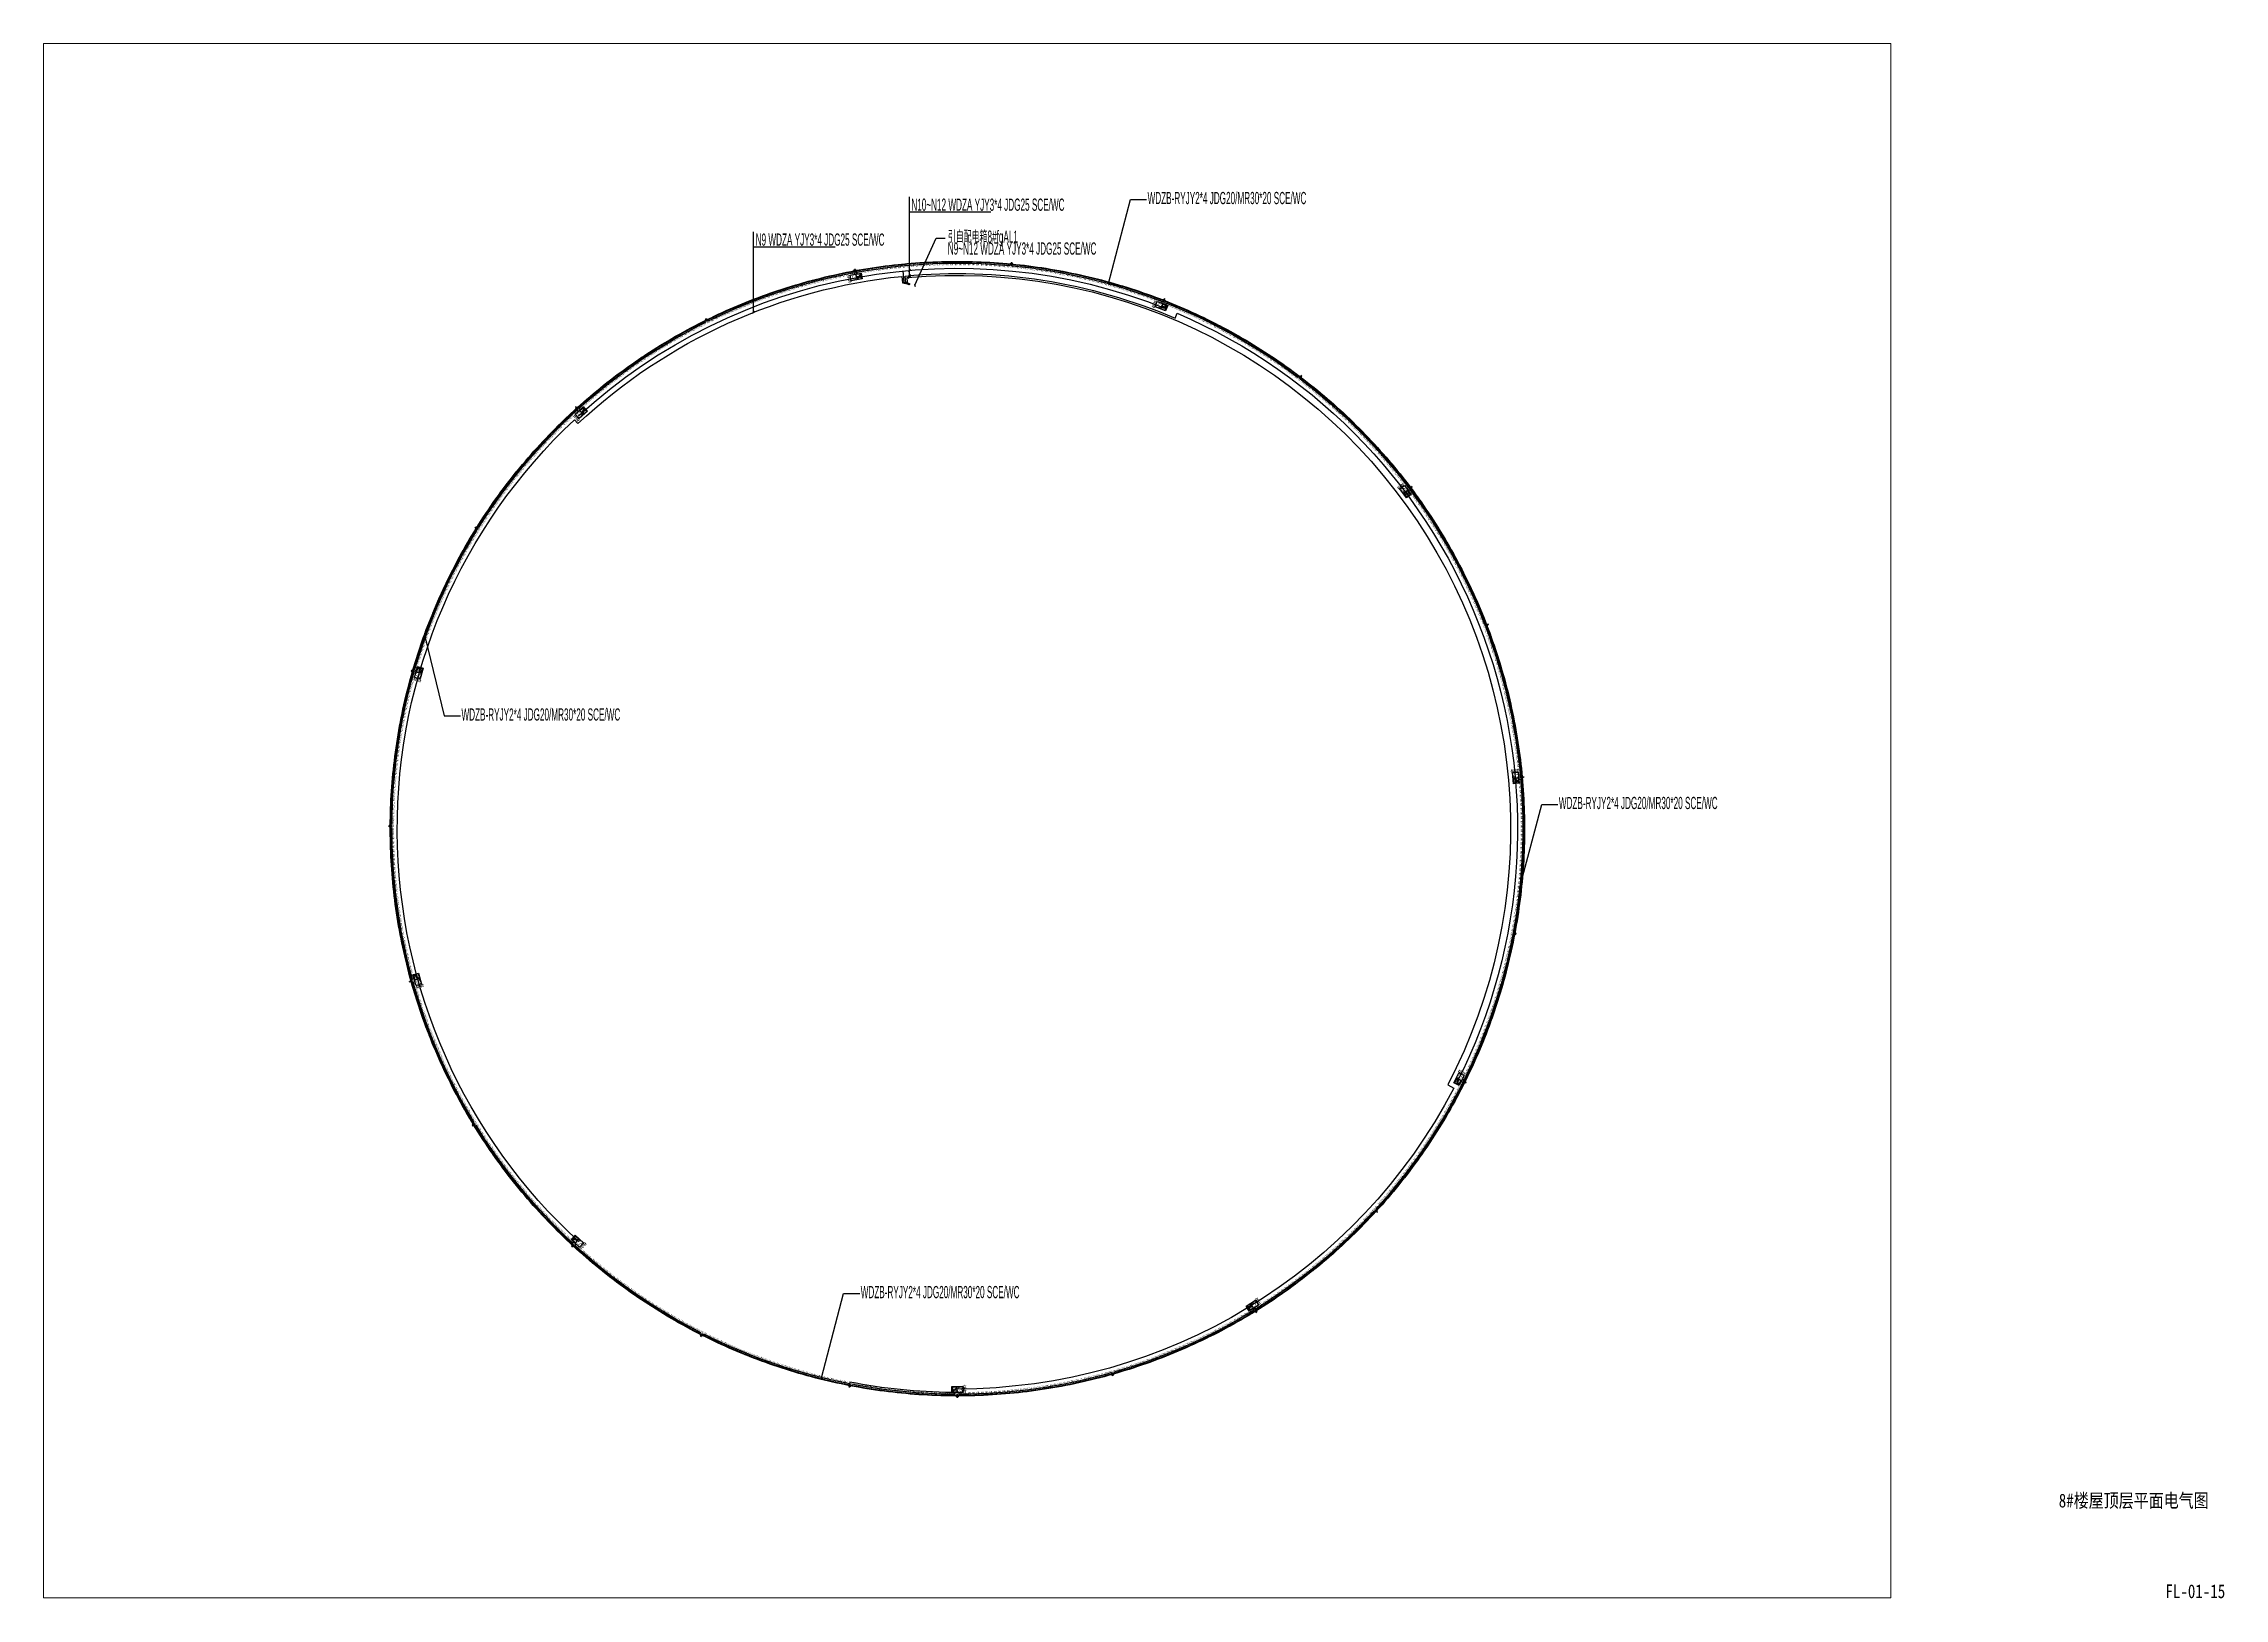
# Paper-space layout 'FL-01-15 8#楼屋顶层平面电气图' of a CAD drawing. Header units: inches. Extents: x 1367 to 1923, y -399 to -3.
# The model-space entities are those that its viewports show. They can reach past a viewport. Long polylines and large blocks are cut down to what shows.
import ezdxf
from ezdxf import colors
from ezdxf.entities.mleader import LeaderData, LeaderLine
from ezdxf.enums import TextEntityAlignment as Align
from ezdxf.math import Vec2, Vec3

# ---------------------------------------------------------------- set-up
doc = ezdxf.new("R2010")
doc.units = ezdxf.units.IN
doc.header["$MEASUREMENT"] = 0
doc.layers.get('0').update_dxf_attribs({"color": 253})
doc.layers.get('Defpoints').update_dxf_attribs({"color": 253})
for name, color, linetype in [('0-L-灯具', 1, 'Continuous'), ('0-L-电箱', 90, 'Continuous'), ('0-LIGHT-TXT', 90, 'Continuous'), ('0-LL02', 1, 'Continuous'), ('0-开关电源', 3, 'Continuous'), ('2017_11-sheet-L2$0$C-SHET-TTLB', 11, 'Continuous'), ('LT-220V', 5, 'Continuous'), ('LT-24V', 4, 'Continuous')]:
    doc.layers.add(name, color=color, linetype=linetype)
doc.styles.add('GBZITI', font='gbenor.shx', dxfattribs={"height": 350, "bigfont": 'gbcbig.shx'})
doc.styles.add('SMDEI', font='smsim.shx', dxfattribs={"width": 0.75, "bigfont": 'smfs.shx'})
doc.styles.get("Standard").update_dxf_attribs({"font": 'arial.ttf'})
doc.styles.add('ZJY-宋体', font='')
doc.styles.get('ZJY-宋体').set_extended_font_data('SimSun')

# ---------------------------------------------------------------- blocks, each defined once
blk = doc.blocks.new('LL01a')
at = {"layer": '0-LL02'}
for points in [[(-250, 80), (250, 80), (250, 0), (-250, 0)], [(-240, 70), (240, 70), (240, 10), (-240, 10)]]:
    blk.add_lwpolyline(points, close=True, dxfattribs=at)
for points in [[(-225, 16), (-225, 63), (-235, 45)], [(-225, 16), (-225, 63), (-215, 45)], [(-150, 16), (-150, 63), (-160, 45)], [(-150, 16), (-150, 63), (-140, 45)], [(-75, 16), (-75, 63), (-85, 45)], [(-75, 16), (-75, 63), (-65, 45)], [(0, 16), (0, 63), (-10, 45)], [(0, 16), (0, 63), (10, 45)], [(75, 16), (75, 63), (65, 45)], [(75, 16), (75, 63), (85, 45)], [(150, 16), (150, 63), (140, 45)], [(150, 16), (150, 63), (160, 45)], [(225, 16), (225, 63), (215, 45)], [(225, 16), (225, 63), (235, 45)]]:
    blk.add_lwpolyline(points, dxfattribs=at)
at = {"layer": '0-LL02', "style": 'GBZITI', "width": 0.5}
blk.add_text('LL01a', height=350, rotation=360, dxfattribs=at).set_placement((0, 271, 0), align=Align.MIDDLE_CENTER)
blk = doc.blocks.new('分割')
at = {"layer": 'LT-220V'}
blk.add_lwpolyline([(-168, 141), (166, -144)], dxfattribs=at)
blk.add_circle((0, 0), 121, dxfattribs=at)
blk = doc.blocks.new('LEDDR01')
at = {"layer": '0-开关电源'}
for p, q in [((-224, 0), (224, 448)), ((19, 205), (198, 205))]:
    blk.add_line(p, q, dxfattribs=at)
blk.add_lwpolyline([(-224, 0), (224, 0), (224, 448), (-224, 448)], close=True, dxfattribs=at)
for centre, start, end in [((-171, 187), 19.47122, 160.52878), ((-81, 219), 199.47122, 340.52878)]:
    blk.add_arc(centre, 47.5, start, end, dxfattribs=at)
at = {"color": 3}
for s, p in [('350W', (-219, 302)), ('DC24V', (-122, 21))]:
    blk.add_text(s, height=120, dxfattribs=at).set_placement(p)
blk = doc.blocks.new('引入')
at = {"layer": '0-L-电箱', "lineweight": -2}
h = blk.add_hatch(color=256, dxfattribs=at)
h.dxf.hatch_style = 1
h.paths.add_polyline_path([(-75, 0, 1), (75, 0, 1)])
blk.add_lwpolyline([(709, -533, 0, 0, 0), (432, -324, 200, 0, 0), (0, 0, 0, 0, 0)], format="xyseb", dxfattribs=at)
blk.add_circle((0, 0), 75, dxfattribs=at)
blk = doc.blocks.new('_Oblique')
at = {"color": 0, "linetype": 'ByBlock', "lineweight": -2}
blk.add_line((-0.5, -0.5), (0.5, 0.5), dxfattribs=at)

msp = doc.modelspace()

# ---------------------------------------------------------------- linework, layer by layer
at = {"layer": '0-LIGHT-TXT', "color": 7}
for points in [[(-1219727, 81421), (-1219727, 81421), (-1219727, 90644)], [(-1219727, 88916), (-1210399, 88916)], [(-1237570, 77419), (-1237570, 77419), (-1237571, 86643)], [(-1237571, 84914), (-1228242, 84914)], [(-1219606, 82363), (-1219847, 82084)], [(-1219606, 81761), (-1219847, 81482)], [(-1219606, 81560), (-1219847, 81281)], [(-1237450, 77558), (-1237691, 77279)]]:
    msp.add_lwpolyline(points, dxfattribs=at)
for points in [[(-1225128, 81256), (-1226386, 81021), (-1226509, 81682), (-1225251, 81917)], [(-1190364, 77576), (-1191557, 78038), (-1191315, 78664), (-1190121, 78203)], [(-1256631, 66102), (-1257577, 65241), (-1258029, 65738), (-1257083, 66599)], [(-1162732, 56161), (-1163504, 57181), (-1162969, 57587), (-1162196, 56566)], [(-1275454, 36644), (-1275805, 35414), (-1276451, 35598), (-1276100, 36829)], [(-1150495, 23414), (-1150615, 24688), (-1149946, 24751), (-1149826, 23477)], [(-1275969, 1689), (-1275621, 458), (-1276267, 275), (-1276615, 1507)], [(-1157311, -10873), (-1156743, -9727), (-1156141, -10025), (-1156709, -11172)], [(-1258022, -28311), (-1257079, -29175), (-1257532, -29671), (-1258476, -28806)], [(-1181142, -36450), (-1180055, -35774), (-1179700, -36344), (-1180786, -37021)], [(-1214862, -45670), (-1213583, -45666), (-1213581, -46338), (-1214860, -46342)]]:
    msp.add_lwpolyline(points, close=True, dxfattribs=at)
at = {"layer": 'LT-220V'}
for points in [[(-1257584, -29081, -0.4367328), (-1258120, 65105), (-1257710, 64667, -0.1646139), (-1220592, 81540), (-1220525, 80803), (-1219780, 80663)], [(-1257591, 65596, -0.2886546), (-1190267, 77825)], [(-1219780, 80663), (-1220128, 80848), (-1220194, 81579, -0.125017), (-1189253, 76755), (-1189018, 77307, -0.4336834), (-1156965, -10782, -0.4336834)], [(-1219780, 80663), (-1219927, 80855), (-1219977, 81398, -0.5937152), (-1158027, -11096), (-1157318, -11467, -0.2792829), (-1214220, -45940)]]:
    msp.add_lwpolyline(points, format="xyb", dxfattribs=at)
msp.add_lwpolyline([(-1219780, 80663), (-1220326, 80825), (-1220448, 82159)], dxfattribs=at)
at = {"layer": 'LT-24V', "color": 4}
for points in [[(-1225731, 81827), (-1225768, 82023, -0.0682601), (-1208173, 82778)], [(-1207903, 82752, -0.0683077), (-1190760, 78665), (-1190833, 78478)], [(-1242760, 76437, -0.0681655), (-1226066, 81968), (-1226030, 81771)], [(-1190576, 78378), (-1190504, 78564, -0.0682286), (-1175149, 69956)], [(-1257443, 66271), (-1257577, 66419, -0.0680356), (-1243061, 76288)], [(-1174922, 69784, -0.0681743), (-1162514, 57318), (-1162674, 57197)], [(-1269077, 52753, -0.0679735), (-1257819, 66200), (-1257684, 66052)], [(-1162515, 56988), (-1162356, 57108, -0.0684402), (-1153795, 41666)], [(-1276234, 36360), (-1276425, 36415, -0.0681961), (-1269249, 52479)], [(-1153712, 41450, -0.0683249), (-1149701, 24285), (-1149900, 24266)], [(-1279019, 18737, -0.0680701), (-1276511, 36120), (-1276318, 36065)], [(-1149871, 23949), (-1149672, 23968, -0.068313), (-1150522, 6364)], [(-1276490, 1063), (-1276682, 1009, -0.0680588), (-1279020, 18412)], [(-1150562, 6153, -0.0684432), (-1156194, -10583), (-1156373, -10494)], [(-1269593, -15398, -0.0679116), (-1276587, 668), (-1276394, 722)], [(-1156474, -10697), (-1156295, -10785, -0.0682207), (-1166248, -25302)], [(-1258158, -29098), (-1258292, -29244, -0.0677865), (-1269392, -15727)], [(-1166447, -25520, -0.0684041), (-1180031, -36786), (-1180137, -36616)], [(-1243606, -39494, -0.0680427), (-1258030, -29486), (-1257895, -29339)], [(-1180346, -36746), (-1180240, -36916, -0.0683169), (-1196365, -44031)], [(-1214855, -46337, -0.0455829), (-1226549, -45152), (-1226587, -45349, -0.0683958), (-1243289, -39654, -0.0683958)], [(-1196616, -44103, -0.0680458), (-1214003, -46539), (-1214003, -46339)], [(-1214549, -46341), (-1214548, -46539, -0.0457149), (-1226318, -45400, -0.0457149)]]:
    msp.add_lwpolyline(points, format="xyb", dxfattribs=at)

# ---------------------------------------------------------------- block references
at = {"layer": '0-L-灯具', "rotation": 25.65679204934167}
msp.add_blockref('引入', (-1219780, 80663), dxfattribs=at)
at = {"layer": '0-LL02'}
for p, rotation in [((-1224227, 82485), 188.8557125590344), ((-1223733, 82560), 188.4149757935496), ((-1223238, 82631), 187.9742390280649), ((-1222742, 82699), 187.5335022625801), ((-1222246, 82762), 187.0927654970945), ((-1221750, 82822), 186.6520287316097), ((-1221253, 82878), 186.211291966125), ((-1220756, 82930), 185.7705552006394), ((-1220258, 82979), 185.3298184351547), ((-1219760, 83023), 184.8890816696707), ((-1219262, 83064), 184.4483449041876), ((-1218763, 83101), 184.0076081387037), ((-1218264, 83134), 183.5668713732198), ((-1217765, 83163), 183.1261346076784), ((-1217266, 83189), 182.6853978421945), ((-1216766, 83210), 182.2446610767097), ((-1216267, 83228), 181.8039243112241), ((-1215767, 83241), 181.3631875457402), ((-1215267, 83251), 180.9224507802571), ((-1214767, 83258), 180.481714014774), ((-1214267, 83260), 180.0409772492908), ((-1213767, 83258), 179.6002404838069), ((-1213267, 83253), 179.1595037183238), ((-1212767, 83244), 178.7187669528408), ((-1212267, 83231), 178.2780301873576), ((-1211767, 83214), 177.8372934218737), ((-1211268, 83193), 177.3965566563905), ((-1210769, 83168), 176.9558198909067), ((-1210269, 83140), 176.5150831254236), ((-1209770, 83107), 176.0743463599404), ((-1209272, 83071), 175.6336095944557), ((-1208773, 83031), 175.1928728289709), ((-1208275, 82987), 174.752136063487), ((-1207778, 82940), 174.311399298003), ((-1207280, 82888), 173.8706625325174), ((-1206783, 82833), 173.4299257670335), ((-1206287, 82774), 172.9891890015487), ((-1205791, 82711), 172.548452236064), ((-1205295, 82644), 172.10771547058), ((-1204800, 82574), 171.6669787050969), ((-1204306, 82499), 171.2262419396138), ((-1234426, 80039), 198.1111846341896), ((-1233950, 80193), 197.6704478687065), ((-1233473, 80343), 197.2297111032234), ((-1232995, 80489), 196.7889743377395), ((-1232516, 80632), 196.3482375722555), ((-1232036, 80771), 195.9075008067716), ((-1231554, 80906), 195.4667640412885), ((-1231072, 81037), 195.0260272758054), ((-1230589, 81165), 194.5852905103223), ((-1230104, 81289), 194.1445537448392), ((-1229619, 81410), 193.7038169793568), ((-1229133, 81526), 193.2630802138737), ((-1228646, 81639), 192.8223434483899), ((-1228158, 81748), 192.3816066829067), ((-1227669, 81853), 191.9408699174236), ((-1227179, 81955), 191.5001331519388), ((-1226689, 82053), 191.0593963864549), ((-1226198, 82147), 190.618659620971), ((-1225706, 82237), 190.177922855487), ((-1225214, 82323), 189.7371860900031), ((-1224721, 82406), 189.2964493245184), ((-1203812, 82421), 170.7855051741299), ((-1203319, 82339), 170.3447684086468), ((-1202826, 82253), 169.9040316431637), ((-1202334, 82164), 169.4632948776797), ((-1201843, 82071), 169.0225581121966), ((-1201353, 81973), 168.5818213467135), ((-1200863, 81873), 168.1410845812296), ((-1200374, 81768), 167.7003478157448), ((-1199886, 81660), 167.2596110502609), ((-1199399, 81547), 166.8188742847761), ((-1198912, 81432), 166.3781375192922), ((-1198427, 81312), 165.9374007538091), ((-1197942, 81189), 165.496663988326), ((-1197459, 81061), 165.055927222842), ((-1196976, 80931), 164.6151904573581), ((-1196494, 80796), 164.1744536918159), ((-1196014, 80658), 163.7337169263319), ((-1195534, 80516), 163.2929801608488), ((-1195056, 80370), 162.8522433953657), ((-1194579, 80221), 162.4115066298818), ((-1194103, 80068), 161.9707698643978), ((-1193628, 79912), 161.5300330989139), ((-1240949, 77510), 204.2814993510187), ((-1240493, 77714), 203.8407625855347), ((-1240035, 77914), 203.4000258200516), ((-1239575, 78111), 202.9592890545096), ((-1239114, 78304), 202.5185522890264), ((-1238651, 78494), 202.0778155235433), ((-1238187, 78680), 201.6370787580594), ((-1237722, 78862), 201.1963419925763), ((-1237255, 79041), 200.7556052270924), ((-1236787, 79217), 200.3148684616068), ((-1236317, 79389), 199.874131696122), ((-1235846, 79557), 199.4333949306389), ((-1235374, 79721), 198.9926581651558), ((-1234901, 79882), 198.5519213996727), ((-1193154, 79752), 161.08929633343), ((-1192682, 79588), 160.648559567946), ((-1192211, 79420), 160.2078228024621), ((-1191741, 79249), 159.7670860369773), ((-1191273, 79074), 159.3263492714925), ((-1190806, 78896), 158.8856125060078), ((-1190340, 78714), 158.4448757405247), ((-1189875, 78529), 158.0041389750416), ((-1189413, 78340), 157.5634022095585), ((-1188951, 78147), 157.1226654440746), ((-1188491, 77951), 156.6819286785898), ((-1188033, 77751), 156.2411919131067), ((-1187576, 77548), 155.8004551476236), ((-1245861, 75039), 209.1296037713436), ((-1245424, 75281), 208.6888670058597), ((-1244984, 75519), 208.2481302403749), ((-1244543, 75754), 207.8073934748918), ((-1244100, 75985), 207.3666567094087), ((-1243655, 76213), 206.9259199439248), ((-1243208, 76438), 206.4851831784416), ((-1242760, 76659), 206.0444464129569), ((-1242310, 76877), 205.6037096474713), ((-1241858, 77092), 205.1629728819865), ((-1241404, 77302), 204.7222361165034), ((-1187121, 77341), 155.3597183821404), ((-1186667, 77131), 154.9189816166573), ((-1186215, 76917), 154.4782448511742), ((-1185765, 76700), 154.0375080856911), ((-1185316, 76480), 153.596771320208), ((-1184869, 76256), 153.1560345547233), ((-1184424, 76028), 152.7152977892393), ((-1183980, 75797), 152.2745610237562), ((-1183539, 75563), 151.8338242582723), ((-1183099, 75325), 151.3930874927892), ((-1182661, 75084), 150.9523507273061), ((-1250131, 72439), 213.5369714261805), ((-1249713, 72714), 213.0962346606974), ((-1249293, 72985), 212.6554978952126), ((-1248871, 73254), 212.2147611297287), ((-1248447, 73519), 211.774024364244), ((-1248021, 73780), 211.3332875987592), ((-1247593, 74039), 210.8925508332761), ((-1247163, 74294), 210.451814067793), ((-1246731, 74545), 210.0110773023098), ((-1246297, 74794), 209.5703405368267), ((-1182225, 74840), 150.5116139618229), ((-1181790, 74592), 150.0708771963399), ((-1181358, 74341), 149.6301404308568), ((-1180928, 74086), 149.1894036653737), ((-1180499, 73828), 148.7486668998905), ((-1180073, 73567), 148.3079301344074), ((-1179648, 73303), 147.8671933688657), ((-1179226, 73036), 147.4264566033818), ((-1178806, 72765), 146.9857198378987), ((-1178387, 72491), 146.5449830724156), ((-1253395, 70128), 217.0628655500504), ((-1252995, 70428), 216.6221287845673), ((-1252592, 70725), 216.1813920190825), ((-1252188, 71018), 215.7406552535977), ((-1251781, 71309), 215.2999184881146), ((-1251372, 71596), 214.8591817226315), ((-1250960, 71881), 214.4184449571476), ((-1250547, 72162), 213.9777081916636), ((-1177971, 72213), 146.1042463069325), ((-1177557, 71933), 145.6635095414493), ((-1177145, 71649), 145.2227727759662), ((-1176736, 71363), 144.782036010484), ((-1176329, 71073), 144.3412992450008), ((-1175923, 70780), 143.9005624795177), ((-1175521, 70484), 143.4598257140346), ((-1175120, 70184), 143.0190889485499), ((-1174722, 69882), 142.5783521830651), ((-1256511, 67621), 220.5887596739727), ((-1256130, 67945), 220.1480229084321), ((-1255746, 68266), 219.707286142949), ((-1255360, 68584), 219.2665493774659), ((-1254972, 68899), 218.8258126119819), ((-1254581, 69211), 218.3850758464988), ((-1254188, 69520), 217.9443390810157), ((-1253793, 69825), 217.5036023155326), ((-1174326, 69577), 142.137615417582), ((-1173932, 69268), 141.6968786520989), ((-1173541, 68957), 141.2561418866158), ((-1173152, 68642), 140.8154051211326), ((-1172766, 68325), 140.3746683556504), ((-1172382, 68005), 139.9339315901681), ((-1172001, 67681), 139.4931948246833), ((-1171622, 67355), 139.0524580591986), ((-1259466, 64927), 224.11465379784), ((-1259106, 65273), 223.6739170323569), ((-1258743, 65617), 223.2331802668738), ((-1258377, 65958), 222.7924435013907), ((-1258009, 66297), 222.3517067359067), ((-1257638, 66632), 221.910969970422), ((-1257265, 66964), 221.4702332049389), ((-1256889, 67294), 221.0294964394558), ((-1171245, 67026), 138.6117212937155), ((-1170872, 66694), 138.1709845282315), ((-1170500, 66359), 137.7302477627484), ((-1170132, 66021), 137.2895109972637), ((-1169766, 65681), 136.8487742317797), ((-1169402, 65337), 136.4080374662958), ((-1169041, 64991), 135.967300700811), ((-1261912, 62424), 227.1998111562267), ((-1261571, 62789), 226.7590743907428), ((-1261227, 63152), 226.318337625258), ((-1260881, 63513), 225.8776008597741), ((-1260531, 63870), 225.436864094291), ((-1260179, 64225), 224.9961273288079), ((-1259824, 64577), 224.5553905633239), ((-1168683, 64642), 135.5265639353263), ((-1168328, 64291), 135.0858271698415), ((-1167975, 63936), 134.6450904043567), ((-1167625, 63579), 134.2043536388712), ((-1167278, 63220), 133.7636168733864), ((-1166933, 62857), 133.3228801079033), ((-1166592, 62492), 132.8821433424185), ((-1264220, 59793), 230.2849685146135), ((-1263899, 60176), 229.8442317491312), ((-1263575, 60557), 229.4034949836465), ((-1263248, 60936), 228.9627582181625), ((-1262919, 61312), 228.5220214526794), ((-1262586, 61685), 228.0812846871946), ((-1262251, 62056), 227.6405479217098), ((-1166253, 62124), 132.4414065769338), ((-1165917, 61754), 132.000669811449), ((-1165584, 61381), 131.5599330459659), ((-1165253, 61006), 131.1191962804828), ((-1164926, 60628), 130.6784595149988), ((-1164602, 60247), 130.2377227495141), ((-1164280, 59865), 129.796985984031), ((-1266083, 57442), 232.9293891075088), ((-1265780, 57840), 232.4886523420257), ((-1265474, 58235), 232.0479155765443), ((-1265165, 58628), 231.607178811062), ((-1264853, 59019), 231.1664420455789), ((-1264538, 59407), 230.7257052800958), ((-1163962, 59479), 129.3562492184911), ((-1163646, 59091), 128.915512453008), ((-1163333, 58701), 128.474775687524), ((-1163024, 58308), 128.0340389220401), ((-1162717, 57913), 127.593302156557), ((-1162414, 57516), 127.1525653910739), ((-1267836, 55007), 235.5738097004658), ((-1267551, 55419), 235.1330729349827), ((-1267264, 55828), 234.6923361694412), ((-1266973, 56235), 234.2515994039581), ((-1266680, 56640), 233.810862638475), ((-1266383, 57042), 233.3701258729919), ((-1162113, 57116), 126.7118286255899), ((-1161816, 56714), 126.2710918601052), ((-1161522, 56310), 125.8303550946221), ((-1161231, 55904), 125.389618329139), ((-1160943, 55495), 124.9488815636542), ((-1160658, 55084), 124.5081447981694), ((-1269474, 52495), 238.2182302933686), ((-1269209, 52919), 237.7774935278838), ((-1268941, 53341), 237.3367567624007), ((-1268669, 53761), 236.8960199969168), ((-1268395, 54178), 236.455283231432), ((-1268117, 54594), 236.014546465949), ((-1160376, 54671), 124.0674080326847), ((-1160098, 54256), 123.6266712671999), ((-1159822, 53838), 123.1859345017168), ((-1159550, 53419), 122.7451977362337), ((-1159281, 52997), 122.3044609707506), ((-1159016, 52574), 121.8637242052675), ((-1270995, 49909), 240.8626508862689), ((-1270749, 50345), 240.4219141207849), ((-1270501, 50779), 239.9811773553018), ((-1270249, 51211), 239.5404405898187), ((-1269994, 51641), 239.0997038243348), ((-1269736, 52069), 238.6589670588517), ((-1158754, 52148), 121.4229874397844), ((-1158495, 51720), 120.9822506743005), ((-1158239, 51291), 120.5415139088173), ((-1157986, 50859), 120.1007771433342), ((-1157737, 50426), 119.6600403778511), ((-1157492, 49990), 119.219303612368), ((-1272170, 47702), 243.066334713687), ((-1271941, 48147), 242.6255979482022), ((-1271710, 48590), 242.1848611827182), ((-1271475, 49032), 241.7441244172351), ((-1271236, 49471), 241.303387651752), ((-1157249, 49553), 118.7785668468849), ((-1157010, 49114), 118.3378300814018), ((-1156775, 48673), 117.8970933159187), ((-1156542, 48230), 117.4563565504356), ((-1156313, 47785), 117.0156197849525), ((-1156088, 47339), 116.5748830194694), ((-1273466, 44997), 245.7107553065856), ((-1273259, 45452), 245.2700185411016), ((-1273048, 45906), 244.8292817756185), ((-1272833, 46357), 244.3885450101354), ((-1272616, 46807), 243.9478082446532), ((-1272394, 47256), 243.5070714791701), ((-1155866, 46891), 116.1341462539863), ((-1155648, 46441), 115.6934094885032), ((-1155433, 45990), 115.2526727230209), ((-1155221, 45537), 114.8119359574791), ((-1155013, 45082), 114.3711991919959), ((-1274450, 42700), 247.9144391340019), ((-1274261, 43162), 247.4737023685171), ((-1274067, 43623), 247.0329656030332), ((-1273870, 44083), 246.592228837551), ((-1273670, 44541), 246.1514920720687), ((-1154808, 44626), 113.9304624265128), ((-1154607, 44168), 113.4897256610297), ((-1154410, 43709), 113.0489888955466), ((-1154216, 43248), 112.6082521300627), ((-1154025, 42786), 112.1675153645779), ((-1153838, 42322), 111.726778599094), ((-1275514, 39895), 250.5588597269631), ((-1275346, 40366), 250.1181229614216), ((-1275174, 40835), 249.6773861959385), ((-1274998, 41303), 249.2366494304555), ((-1274819, 41770), 248.7959126649706), ((-1274637, 42236), 248.3551758994867), ((-1153655, 41857), 111.2860418336109), ((-1153475, 41390), 110.8453050681278), ((-1153299, 40922), 110.4045683026447), ((-1153127, 40453), 109.9638315371616), ((-1152958, 39982), 109.5230947716768), ((-1276300, 37522), 252.7625435543861), ((-1276150, 37999), 252.3218067889022), ((-1275997, 38475), 251.8810700234165), ((-1275839, 38949), 251.440333257931), ((-1275678, 39423), 250.9995964924471), ((-1152793, 39510), 109.0823580061937), ((-1152631, 39037), 108.6416212407106), ((-1152473, 38563), 108.2008844752266), ((-1152319, 38087), 107.7601477097427), ((-1152168, 37611), 107.3194109442596), ((-1276995, 35120), 254.9662273818074), ((-1276864, 35603), 254.5254906163226), ((-1276728, 36084), 254.0847538508379), ((-1276589, 36565), 253.644017085354), ((-1276447, 37044), 253.20328031987), ((-1152021, 37133), 106.8786741787765), ((-1151878, 36654), 106.4379374132942), ((-1151738, 36174), 105.9972006478103), ((-1151602, 35692), 105.5564638823255), ((-1151470, 35210), 105.1157271168416), ((-1277597, 32694), 257.1699112092271), ((-1277484, 33181), 256.729174443744), ((-1277368, 33667), 256.28843767826), ((-1277247, 34153), 255.8477009127753), ((-1277123, 34637), 255.4069641472905), ((-1151341, 34727), 104.6749903513568), ((-1151216, 34243), 104.2342535858729), ((-1151095, 33758), 103.7935168203889), ((-1150978, 33272), 103.352780054905), ((-1150864, 32785), 102.9120432894219), ((-1150755, 32297), 102.4713065239388), ((-1278196, 29755), 259.8143318021266), ((-1278105, 30247), 259.3735950366418), ((-1278011, 30738), 258.9328582711587), ((-1277913, 31228), 258.4921215056764), ((-1277812, 31717), 258.0513847401933), ((-1277706, 32206), 257.6106479747102), ((-1150648, 31808), 102.0305697584557), ((-1150546, 31319), 101.5898329929709), ((-1150448, 30829), 101.149096227487), ((-1150353, 30338), 100.7083594620031), ((-1150262, 29846), 100.2676226965182), ((-1278590, 27286), 262.0180156295454), ((-1278519, 27781), 261.5772788640606), ((-1278444, 28276), 261.1365420985767), ((-1278365, 28769), 260.6958053330936), ((-1278282, 29262), 260.2550685676105), ((-1150175, 29354), 99.82688593103435), ((-1150091, 28861), 99.38614916555125), ((-1150011, 28367), 98.94541240006815), ((-1149936, 27873), 98.50467563458503), ((-1149864, 27378), 98.06393886904286), ((-1278890, 24804), 264.2216994569617), ((-1278837, 25302), 263.7809626914786), ((-1278781, 25799), 263.3402259259947), ((-1278721, 26295), 262.8994891605116), ((-1278658, 26791), 262.4587523950285), ((-1149795, 26883), 97.62320210355806), ((-1149731, 26387), 97.18246533807331), ((-1149670, 25891), 96.74172857258935), ((-1149614, 25394), 96.30099180710627), ((-1149561, 24897), 95.86025504162316), ((-1279093, 22313), 266.4253832843814), ((-1279060, 22812), 265.9846465188975), ((-1279023, 23311), 265.5439097534136), ((-1278983, 23809), 265.1031729879296), ((-1278938, 24307), 264.6624362224457), ((-1149511, 24399), 95.41951827613924), ((-1149466, 23901), 94.97878151065609), ((-1149425, 23403), 94.53804474517298), ((-1149387, 22905), 94.09730797968909), ((-1149353, 22406), 93.65657121420676), ((-1279201, 19815), 268.6290671118028), ((-1279187, 20315), 268.1883303463189), ((-1279170, 20815), 267.7475935808341), ((-1279148, 21314), 267.3068568153509), ((-1279123, 21814), 266.8661200498662), ((-1149323, 21907), 93.2158344487237), ((-1149297, 21407), 92.77509768324059), ((-1149275, 20908), 92.33436091775667), ((-1149256, 20408), 91.89362415227188), ((-1149242, 19908), 91.45288738678711), ((-1279218, 18816), 269.5105406427681), ((-1279220, 18316), 269.9512774083099), ((-1279218, 17816), 270.3920141737946), ((-1279213, 17316), 270.8327509392777), ((-1279211, 19316), 269.069803877285), ((-1149231, 19409), 91.01215062130402), ((-1149226, 17409), 89.24920355937076), ((-1149224, 18909), 90.5714138558217), ((-1149222, 17909), 89.68994032485551), ((-1149221, 18409), 90.13067709033945), ((-1279204, 16816), 271.2734877047608), ((-1279191, 16316), 271.7142244702447), ((-1279174, 15816), 272.1549612357279), ((-1279153, 15317), 272.595698001211), ((-1279129, 14817), 273.036434766695), ((-1149307, 14910), 87.0455197319519), ((-1149283, 15410), 87.48625649743502), ((-1149263, 15909), 87.92699326291978), ((-1149247, 16409), 88.36773002840455), ((-1149235, 16909), 88.80846679388763), ((-1279100, 14318), 273.4771715321797), ((-1279068, 13819), 273.9179082976636), ((-1279032, 13320), 274.3586450631467), ((-1278992, 12822), 274.7993818286299), ((-1278948, 12324), 275.2401185941138), ((-1149484, 12417), 84.8418359045339), ((-1149441, 12915), 85.28257267001781), ((-1149402, 13413), 85.72330943550092), ((-1149366, 13912), 86.16404620098403), ((-1149335, 14411), 86.60478296646797), ((-1278901, 11826), 275.6808553595977), ((-1278849, 11329), 276.1215921250817), ((-1278794, 10832), 276.5623288905655), ((-1278735, 10335), 277.0030656560504), ((-1278672, 9839), 277.4438024215351), ((-1149757, 9932), 82.63815207711752), ((-1149695, 10428), 83.07888884260063), ((-1149636, 10924), 83.51962560808373), ((-1149582, 11421), 83.96036237356768), ((-1149531, 11919), 84.40109913905077), ((-1278605, 9344), 277.884539187019), ((-1278535, 8849), 278.3252759525029), ((-1278461, 8354), 278.7660127179861), ((-1278383, 7861), 279.2067494834683), ((-1278301, 7367), 279.6474862489507), ((-1150125, 7459), 80.43446824963783), ((-1150043, 7952), 80.87520501512176), ((-1149966, 8446), 81.31594178066406), ((-1149892, 8941), 81.75667854614883), ((-1149823, 9436), 82.19741531163359), ((-1278215, 6875), 280.0882230144338), ((-1278125, 6383), 280.5289597799169), ((-1278032, 5892), 280.9696965454008), ((-1277935, 5401), 281.4104333108847), ((-1277834, 4911), 281.8511700763694), ((-1150587, 5002), 78.23078442222062), ((-1150487, 5492), 78.67152118770373), ((-1150391, 5983), 79.11225795318767), ((-1150298, 6474), 79.55299471867161), ((-1150210, 6966), 79.99373148415471), ((-1277730, 4422), 282.2919068418543), ((-1277622, 3934), 282.7326436073374), ((-1277509, 3447), 283.1733803728197), ((-1277394, 2961), 283.6141171383028), ((-1277274, 2475), 284.0548539037859), ((-1151144, 2565), 76.02710059480343), ((-1151025, 3051), 76.46783736028571), ((-1150910, 3538), 76.90857412576882), ((-1150799, 4025), 77.34931089125276), ((-1150691, 4513), 77.79004765673751), ((-1277151, 1991), 284.4955906692698), ((-1277024, 1507), 284.9363274347529), ((-1276893, 1024), 285.377064200236), ((-1276759, 543), 285.8178009657208), ((-1276620, 62), 286.2585377312047), ((-1151936, -328), 73.38268000190479), ((-1151794, 152), 73.82341676738872), ((-1151657, 632), 74.26415353287182), ((-1151523, 1114), 74.70489029835493), ((-1151393, 1597), 75.14562706383721), ((-1151267, 2081), 75.58636382932032), ((-1276479, -417), 286.6992744967457), ((-1276333, -895), 287.1400112622305), ((-1276184, -1373), 287.5807480277144), ((-1276031, -1849), 288.0214847931975), ((-1275875, -2324), 288.4622215586806), ((-1275714, -2797), 288.9029583241629), ((-1152696, -2709), 71.17899617448676), ((-1152537, -2235), 71.61973293997069), ((-1152381, -1760), 72.06046970545464), ((-1152229, -1284), 72.50120647093773), ((-1152080, -807), 72.94194323642085), ((-1275551, -3270), 289.343695089646), ((-1275383, -3741), 289.78443185513), ((-1275212, -4211), 290.2251686206131), ((-1275037, -4679), 290.6659053860962), ((-1274859, -5146), 291.1066421515793), ((-1153548, -5060), 68.97531234706872), ((-1153371, -4592), 69.4160491125535), ((-1153197, -4123), 69.85678587803743), ((-1153026, -3653), 70.29752264352054), ((-1152859, -3182), 70.73825940900365), ((-1274677, -5612), 291.5473789170624), ((-1274492, -6076), 291.9881156825455), ((-1274303, -6539), 292.4288524480286), ((-1274110, -7001), 292.8695892135117), ((-1273914, -7461), 293.3103259789949), ((-1154689, -7834), 66.33089175416679), ((-1154490, -7375), 66.77162851964988), ((-1154294, -6915), 67.21236528513383), ((-1154102, -6453), 67.65310205061692), ((-1153914, -5990), 68.0938388161017), ((-1153729, -5526), 68.53457558158563), ((-1273715, -7919), 293.7510627444771), ((-1273512, -8376), 294.1917995099586), ((-1273305, -8831), 294.6325362754425), ((-1273095, -9285), 295.0732730409273), ((-1272881, -9737), 295.514009806412), ((-1272664, -10187), 295.954746571896), ((-1155736, -10104), 64.12720792669005), ((-1155520, -9653), 64.567944692174), ((-1155307, -9201), 65.00868145765793), ((-1155097, -8747), 65.44941822314186), ((-1154891, -8291), 65.89015498868368), ((-1272444, -10636), 296.3954833373808), ((-1272220, -11083), 296.8362201028655), ((-1271992, -11528), 297.2769568683503), ((-1271761, -11972), 297.7176936338342), ((-1271527, -12414), 298.1584303993173), ((-1271289, -12854), 298.5991671647996), ((-1157107, -12772), 61.4827873337881), ((-1156870, -12332), 61.9235240992712), ((-1156636, -11890), 62.36426086475432), ((-1156406, -11446), 62.80499763023907), ((-1156179, -11000), 63.24573439572302), ((-1155956, -10553), 63.68647116120612), ((-1271048, -13292), 299.0399039302827), ((-1270804, -13728), 299.480640695765), ((-1270556, -14162), 299.9213774612497), ((-1270305, -14595), 300.3621142267336), ((-1270051, -15025), 300.8028509922167), ((-1158600, -15374), 58.83836674088781), ((-1158343, -14945), 59.27910350637091), ((-1158089, -14514), 59.71984027185403), ((-1157838, -14082), 60.16057703733796), ((-1157591, -13647), 60.60131380282106), ((-1157347, -13210), 61.04205056830416), ((-1269793, -15453), 301.2435877576999), ((-1269532, -15880), 301.684324523241), ((-1269268, -16304), 302.1250612887241), ((-1269000, -16727), 302.5657980542072), ((-1268730, -17147), 303.0065348196895), ((-1268456, -17565), 303.4472715851726), ((-1160211, -17904), 56.19394614798421), ((-1159934, -17488), 56.63468291346896), ((-1159661, -17069), 57.0754196789529), ((-1159391, -16648), 57.51615644443766), ((-1159124, -16226), 57.9568932099216), ((-1158860, -15801), 58.39762997540471), ((-1268178, -17982), 303.8880083506549), ((-1267898, -18395), 304.328745116138), ((-1267614, -18807), 304.7694818816211), ((-1267328, -19217), 305.210218647105), ((-1267038, -19624), 305.6509554125882), ((-1266745, -20030), 306.0916921780712), ((-1266449, -20432), 306.5324289435544), ((-1161937, -20358), 53.54952555507646), ((-1161641, -19954), 53.99026232056123), ((-1161349, -19549), 54.43099908604598), ((-1161059, -19141), 54.87173585152991), ((-1160773, -18731), 55.31247261701303), ((-1160490, -18319), 55.75320938249778), ((-1266150, -20833), 306.9731657090375), ((-1265847, -21231), 307.4139024745206), ((-1265542, -21627), 307.8546392400037), ((-1265234, -22021), 308.295376005486), ((-1264922, -22412), 308.7361127709682), ((-1264608, -22801), 309.1768495364513), ((-1163774, -22729), 50.90510496217781), ((-1163460, -22340), 51.34584172766092), ((-1163149, -21948), 51.78657849314403), ((-1162842, -21554), 52.22731525862712), ((-1162537, -21157), 52.66805202411025), ((-1162235, -20759), 53.10878878959335), ((-1264291, -23187), 309.6175863019345), ((-1263970, -23571), 310.0583230674176), ((-1263647, -23953), 310.4990598329007), ((-1263321, -24332), 310.9397965983838), ((-1262992, -24708), 311.3805333638678), ((-1262660, -25082), 311.8212701293525), ((-1262325, -25453), 312.2620068948356), ((-1166053, -25384), 47.81994760373575), ((-1165719, -25013), 48.2606843692775), ((-1165388, -24638), 48.70142113476144), ((-1165059, -24261), 49.14215790024538), ((-1164733, -23882), 49.58289466573012), ((-1164411, -23500), 50.02363143121406), ((-1164091, -23116), 50.46436819669636), ((-1261987, -25822), 312.7027436603204), ((-1261647, -26188), 313.1434804258051), ((-1261304, -26552), 313.5842171912899), ((-1260957, -26912), 314.0249539567746), ((-1260609, -27271), 314.4656907222594), ((-1260257, -27626), 314.9064274877434), ((-1259903, -27979), 315.3471642532281), ((-1168472, -27913), 44.73479024534821), ((-1168118, -27560), 45.17552701083296), ((-1167767, -27204), 45.61626377631772), ((-1167419, -26846), 46.05700054180166), ((-1167073, -26484), 46.49773730728559), ((-1166730, -26120), 46.93847407276869), ((-1166390, -25754), 47.37921083825181), ((-1259546, -28329), 315.7879010187129), ((-1259186, -28676), 316.2286377841976), ((-1258824, -29021), 316.6693745496824), ((-1258459, -29362), 317.1101113151664), ((-1258091, -29701), 317.5508480806495), ((-1257721, -30037), 317.9915848461917), ((-1257348, -30370), 318.4323216116764), ((-1171023, -30309), 41.64963288696149), ((-1170651, -29975), 42.09036965244459), ((-1170281, -29638), 42.5311064179277), ((-1169914, -29299), 42.9718431834108), ((-1169550, -28957), 43.41257994889556), ((-1169188, -28612), 43.85331671438033), ((-1168829, -28264), 44.29405347986343), ((-1256972, -30701), 318.8730583771612), ((-1256595, -31028), 319.3137951426443), ((-1256214, -31353), 319.7545319081274), ((-1255831, -31674), 320.1952686736105), ((-1255446, -31993), 320.6360054390953), ((-1255058, -32308), 321.0767422045793), ((-1254668, -32621), 321.5174789700632), ((-1254275, -32931), 321.9582157355463), ((-1174092, -32873), 38.12373876309), ((-1173700, -32563), 38.56447552857311), ((-1173310, -32250), 39.00521229405787), ((-1172923, -31934), 39.44594905954263), ((-1172538, -31615), 39.88668582502658), ((-1172156, -31293), 40.32742259050968), ((-1171776, -30968), 40.76815935599278), ((-1171398, -30640), 41.20889612147673), ((-1253880, -33237), 322.3989525010302), ((-1253483, -33541), 322.8396892665133), ((-1253084, -33841), 323.2804260319965), ((-1252682, -34139), 323.7211627974796), ((-1252277, -34433), 324.1618995629635), ((-1251871, -34724), 324.6026363284482), ((-1251462, -35012), 325.043373093933), ((-1251051, -35297), 325.4841098594169), ((-1177313, -35244), 34.59784463922266), ((-1176902, -34959), 35.03858140470576), ((-1176494, -34670), 35.47931817019052), ((-1176088, -34379), 35.92005493567528), ((-1175684, -34084), 36.3607917011584), ((-1175283, -33786), 36.80152846664068), ((-1174884, -33485), 37.24226523212297), ((-1174487, -33181), 37.68300199760606), ((-1250638, -35579), 325.9248466249016), ((-1250223, -35858), 326.3655833903848), ((-1249806, -36133), 326.8063201558679), ((-1249386, -36405), 327.247056921351), ((-1248965, -36674), 327.6877936868341), ((-1248541, -36939), 328.1285304523172), ((-1248116, -37202), 328.5692672178003), ((-1247688, -37461), 329.0100039832834), ((-1247258, -37717), 329.4507407487674), ((-1246827, -37969), 329.8914775142505), ((-1181534, -37923), 30.19047698433066), ((-1181102, -37669), 30.63121374987136), ((-1180673, -37413), 31.07195051535613), ((-1180246, -37153), 31.51268728084089), ((-1179821, -36890), 31.953424046324), ((-1179398, -36624), 32.3941608118071), ((-1178976, -36355), 32.83489757729021), ((-1178557, -36082), 33.27563434277332), ((-1178140, -35806), 33.71637110825643), ((-1177726, -35527), 34.15710787373954), ((-1246393, -38218), 330.3322142797336), ((-1245958, -38464), 330.7729510452175), ((-1245521, -38707), 331.2136878107015), ((-1245081, -38946), 331.6544245761854), ((-1244640, -39181), 332.0951613416702), ((-1244198, -39414), 332.5358981071549), ((-1243753, -39643), 332.9766348726388), ((-1243307, -39868), 333.4173716381219), ((-1242859, -40090), 333.8581084036051), ((-1242409, -40309), 334.298845169089), ((-1186399, -40484), 25.34237256401483), ((-1185948, -40268), 25.78310932949794), ((-1185498, -40049), 26.22384609498105), ((-1185051, -39826), 26.66458286046416), ((-1184605, -39600), 27.10531962594726), ((-1184161, -39371), 27.54605639143038), ((-1183718, -39138), 27.98679315691431), ((-1183278, -38902), 28.42752992239742), ((-1182839, -38662), 28.86826668788053), ((-1182402, -38419), 29.30900345336364), ((-1181967, -38172), 29.74974021884674), ((-1241958, -40524), 334.7395819345721), ((-1241505, -40735), 335.1803187000561), ((-1241050, -40944), 335.6210554655978), ((-1240594, -41148), 336.0617922310809), ((-1240136, -41349), 336.502528996564), ((-1239677, -41547), 336.9432657620463), ((-1239216, -41741), 337.3840025275286), ((-1238754, -41931), 337.8247392930109), ((-1238290, -42118), 338.265476058494), ((-1237825, -42302), 338.7062128239779), ((-1237358, -42481), 339.1469495894618), ((-1236891, -42658), 339.5876863549449), ((-1236421, -42830), 340.028423120428), ((-1192403, -42968), 19.61279461273111), ((-1191932, -42798), 20.05353137821506), ((-1191463, -42625), 20.49426814369899), ((-1190996, -42448), 20.93500490918293), ((-1190529, -42268), 21.37574167466687), ((-1190064, -42084), 21.81647844014998), ((-1189601, -41896), 22.25721520563308), ((-1189139, -41705), 22.69795197111619), ((-1188678, -41510), 23.1386887365993), ((-1188219, -41312), 23.5794255020824), ((-1187762, -41110), 24.02016226756551), ((-1187306, -40905), 24.46089903304862), ((-1186852, -40696), 24.90163579853172), ((-1235951, -42999), 340.469159885912), ((-1235479, -43165), 340.909896651396), ((-1235006, -43326), 341.3506334168807), ((-1234531, -43484), 341.7913701823646), ((-1234056, -43639), 342.2321069478477), ((-1233579, -43789), 342.6728437133308), ((-1233101, -43937), 343.1135804788148), ((-1232622, -44080), 343.5543172442995), ((-1232142, -44220), 343.9950540097843), ((-1231661, -44356), 344.4357907752674), ((-1231179, -44488), 344.8765275407505), ((-1230696, -44617), 345.3172643062336), ((-1230211, -44741), 345.7580010717167), ((-1229726, -44863), 346.1987378372006), ((-1229240, -44980), 346.6394746026854), ((-1228753, -45094), 347.0802113681693), ((-1228266, -45204), 347.5209481336532), ((-1227777, -45310), 347.9616848991372), ((-1227288, -45412), 348.4024216646212), ((-1201062, -45393), 11.67953283396648), ((-1200573, -45290), 12.12026959945042), ((-1200084, -45183), 12.56100636493353), ((-1199597, -45073), 13.00174313041747), ((-1199110, -44958), 13.44247989590057), ((-1198624, -44840), 13.88321666138451), ((-1198139, -44718), 14.32395342686844), ((-1197655, -44593), 14.76469019235321), ((-1197172, -44464), 15.20542695783797), ((-1196690, -44331), 15.64616372332024), ((-1196209, -44194), 16.08690048886129), ((-1195729, -44054), 16.52763725434522), ((-1195251, -43909), 16.96837401982833), ((-1194773, -43762), 17.40911078531309), ((-1194297, -43610), 17.84984755079785), ((-1193821, -43455), 18.29058431628097), ((-1193347, -43296), 18.73132108176408), ((-1192874, -43134), 19.17205784724635), ((-1226798, -45511), 348.8431584301043), ((-1226307, -45606), 349.2838951955882), ((-1225815, -45697), 349.7246319610713), ((-1225323, -45784), 350.1653687265544), ((-1224830, -45867), 350.6061054920383), ((-1224336, -45947), 351.0468422575223), ((-1223842, -46023), 351.4875790230633), ((-1223347, -46095), 351.9283157885473), ((-1222852, -46164), 352.3690525540312), ((-1222356, -46228), 352.8097893195143), ((-1221860, -46289), 353.2505260849982), ((-1221363, -46346), 353.691262850483), ((-1220866, -46399), 354.1319996159661), ((-1220368, -46448), 354.57273638145), ((-1219870, -46493), 355.013473146934), ((-1219372, -46535), 355.4542099124171), ((-1218873, -46572), 355.894946677901), ((-1218375, -46606), 356.3356834433858), ((-1217875, -46636), 356.7764202088689), ((-1217376, -46663), 357.217156974352), ((-1216877, -46685), 357.657893739836), ((-1216377, -46703), 358.0986305053215), ((-1215877, -46718), 358.5393672708063), ((-1215377, -46729), 358.980104036291), ((-1214877, -46736), 359.4208408017741), ((-1214377, -46739), 359.8615775672573), ((-1213971, -46739), 0.220376931395751), ((-1213470, -46735), 0.6611136968796862), ((-1212970, -46727), 1.101850462363621), ((-1212471, -46716), 1.542587227847557), ((-1211971, -46700), 1.983323993331492), ((-1211471, -46681), 2.424060758814599), ((-1210972, -46658), 2.864797524298536), ((-1210472, -46631), 3.305534289780816), ((-1209973, -46600), 3.746271055263924), ((-1209475, -46566), 4.187007820747033), ((-1208976, -46527), 4.627744586230141), ((-1208478, -46485), 5.068481351714904), ((-1207980, -46439), 5.50921811719884), ((-1207483, -46389), 5.949954882681947), ((-1206985, -46335), 6.390691648165055), ((-1206489, -46278), 6.831428413648163), ((-1205993, -46216), 7.27216517913044), ((-1205497, -46151), 7.712901944614379), ((-1205002, -46082), 8.153638710098312), ((-1204507, -46009), 8.594375475583073), ((-1204013, -45933), 9.035112241066185), ((-1203519, -45852), 9.475849006549293), ((-1203027, -45768), 9.916585772032402), ((-1202534, -45680), 10.35732253751634), ((-1202043, -45588), 10.7980593030011), ((-1201552, -45493), 11.2387960684842)]:
    msp.add_blockref('LL01a', p, dxfattribs=dict(at, rotation=rotation))
at = {"layer": '0-开关电源', "color": 3}
for p, xscale, yscale, zscale, rotation in [((-1225575, 81793), 1.25, 1.25, 1.25, 190.5838005675737), ((-1190462, 78268), 1.25, 1.25, 1.25, 158.8507534526426), ((-1257293, 66324), 1.249999999999999, 1.249999999999999, 1.249999999999999, 222.3168476825047), ((-1162452, 56801), 1.249999999999999, 1.249999999999999, 1.249999999999999, 127.1177063377114), ((-1276134, 36484), 1.25, 1.25, 1.25, 254.0498947974359), ((-1149920, 23811), 1.249999999999999, 1.249999999999999, 1.249999999999999, 95.3846592227803), ((-1276463, 1195), 1.249999999999999, 1.249999999999999, 1.249999999999999, 285.782941912367), ((-1156613, -10838), 1.249999999999999, 1.249999999999999, 1.249999999999999, 63.65161210784919), ((-1258183, -28991), 1.249999999999999, 1.249999999999999, 1.249999999999999, 317.5159890272982), ((-1180530, -36788), 1.249999999999999, 1.249999999999999, 1.249999999999999, 31.91856499291807), ((-1214519, -46279), 1.249999999999999, 1.249999999999999, 1.249999999999999, 0.1855178779869704)]:
    msp.add_blockref('LEDDR01', p, dxfattribs=dict(at, xscale=xscale, yscale=yscale, zscale=zscale, rotation=rotation))
at = {"layer": 'LT-220V'}
for p, rotation in [((-1208025, 82965), 305.0259730077278), ((-1225951, 82193), 320.8924965651934), ((-1190571, 78805), 289.1594494502624), ((-1242983, 76551), 336.7590201226589), ((-1174919, 70033), 273.2929258927969), ((-1257823, 66466), 352.6255436801244), ((-1162262, 57316), 257.4264023353313), ((-1269341, 52709), 8.492067237589872), ((-1153564, 41622), 241.5598787778658), ((-1276659, 36326), 24.35859079505536), ((-1149488, 24149), 225.6933552204003), ((-1279220, 18567), 40.2251143525209), ((-1150344, 6227), 209.8268316629348), ((-1276827, 785), 56.09163790998648), ((-1156067, -10778), 193.9603081054693), ((-1269664, -15666), 71.95816146745199), ((-1166222, -25571), 178.0937845480038), ((-1258277, -29531), 87.82468502491749), ((-1180034, -37024), 162.2272609905384), ((-1243532, -39756), 103.691208582383), ((-1196451, -44264), 146.3607374330729), ((-1226554, -45559), 119.5577321398484), ((-1214222, -46740), 130.4942138756074)]:
    msp.add_blockref('分割', p, dxfattribs=dict(at, rotation=rotation))

# ---------------------------------------------------------------- texts
at = {"layer": '0-LIGHT-TXT', "color": 7, "style": 'SMDEI', "width": 0.5}
for s, p in [('N10~N12 WDZA YJY3*4 JDG25 SCE/WC', (-1219498, 89053)), ('WDZB-RYJY2*4 JDG20/MR30*20 SCE/WC', (-1192426, 89814)), ('N9 WDZA YJY3*4 JDG25 SCE/WC', (-1237342, 85052)), ('引自配电箱8#fgAL1 ', (-1215320, 85391)), ('N9~N12 WDZA YJY3*4 JDG25 SCE/WC ', (-1215320, 84028)), ('WDZB-RYJY2*4 JDG20/MR30*20 SCE/WC', (-1271061, 30645)), ('WDZB-RYJY2*4 JDG20/MR30*20 SCE/WC', (-1145295, 20505)), ('WDZB-RYJY2*4 JDG20/MR30*20 SCE/WC', (-1225305, -35533))]:
    msp.add_text(s, height=1400, dxfattribs=at).set_placement(p)
for s, rotation, p in [('*2套', 190.5838, (-1225916, 81793)), ('*2套', 158.85075, (-1190752, 78447)), ('*2套', 222.31685, (-1257583, 66144)), ('*2套', 127.11771, (-1162605, 57106)), ('*2套', 254.04989, (-1276286, 36178)), ('*2套', 95.38466, (-1149890, 24151)), ('*2套', 285.78294, (-1276431, 856)), ('*2套', 63.65161, (-1156408, -10565)), ('*2套', 317.51599, (-1257977, -29263)), ('*2套', 31.91857, (-1180212, -36663)), ('*3套', 0.18552, (-1214184, -46340))]:
    msp.add_text(s, height=700, rotation=rotation, dxfattribs=at).set_placement(p)

# ---------------------------------------------------------------- leaders
at = {"layer": '0-LIGHT-TXT', "color": 7}
ml = msp.add_multileader_mtext('Standard', dxfattribs=at)
ml.set_content('', color=7)
ml.set_leader_properties()
ml.set_arrow_properties(name='OBLIQUE')
ml.build(insert=Vec2(0, 0))
ml.multileader.update_dxf_attribs({"text_right_attachment_type": 6, "dogleg_length": 0.36, "arrow_head_size": 200})
ctx = ml.context
ctx.base_point, ctx.char_height, ctx.arrow_head_size, ctx.landing_gap_size, ctx.plane_origin = Vec3(-1192533, 90344), 0.18, 200, 0.09, Vec3(-1195242, 88356)
ctx.right_attachment = 6
notes = []
notes.append((ctx, [(0, (1, 1, 0), (-1194389, 90344), (1, 0), 1856, [(0, [(-1196916, 80707)], 0, [])])]))
ctx.mtext.insert, ctx.mtext.flow_direction = Vec3(-1192533, 90344), 5
ml = msp.add_multileader_mtext('Standard', dxfattribs=at)
ml.set_content('', color=7)
ml.set_leader_properties()
ml.set_arrow_properties(name='OBLIQUE')
ml.build(insert=Vec2(0, 0))
ml.multileader.update_dxf_attribs({"text_right_attachment_type": 6, "dogleg_length": 0.36, "arrow_head_size": 200})
ctx = ml.context
ctx.base_point, ctx.char_height, ctx.arrow_head_size, ctx.landing_gap_size, ctx.plane_origin = Vec3(-1215639, 85922), 0.18, 200, 0.09, Vec3(-1220283, 82625)
ctx.right_attachment = 6
notes.append((ctx, [(0, (1, 1, 0), (-1216654, 85922), (1, 0), 1015, [(0, [(-1219098, 80527)], 0, [])])]))
ctx.mtext.insert, ctx.mtext.flow_direction = Vec3(-1215639, 85923), 5
ml = msp.add_multileader_mtext('Standard', dxfattribs=at)
ml.set_content('', color=7)
ml.set_leader_properties()
ml.set_arrow_properties(name='OBLIQUE')
ml.build(insert=Vec2(0, 0))
ml.multileader.update_dxf_attribs({"text_right_attachment_type": 6, "dogleg_length": 0.36, "arrow_head_size": 200})
ctx = ml.context
ctx.base_point, ctx.char_height, ctx.arrow_head_size, ctx.landing_gap_size, ctx.plane_origin = Vec3(-1271168, 31175), 0.18, 200, 0.09, Vec3(-1273877, 29187)
ctx.right_attachment = 6
notes.append((ctx, [(0, (1, 1, 0), (-1273024, 31175), (1, 0), 1856, [(0, [(-1275213, 40146)], 0, [])])]))
ctx.mtext.insert, ctx.mtext.flow_direction = Vec3(-1271167, 31176), 5
ml = msp.add_multileader_mtext('Standard', dxfattribs=at)
ml.set_content('', color=7)
ml.set_leader_properties()
ml.set_arrow_properties(name='OBLIQUE')
ml.build(insert=Vec2(0, 0))
ml.multileader.update_dxf_attribs({"text_right_attachment_type": 6, "dogleg_length": 0.36, "arrow_head_size": 200})
ctx = ml.context
ctx.base_point, ctx.char_height, ctx.arrow_head_size, ctx.landing_gap_size, ctx.plane_origin = Vec3(-1145402, 21036), 0.18, 200, 0.09, Vec3(-1148111, 19047)
ctx.right_attachment = 6
notes.append((ctx, [(0, (1, 1, 0), (-1147258, 21036), (1, 0), 1856, [(0, [(-1149785, 11399)], 0, [])])]))
ctx.mtext.insert, ctx.mtext.flow_direction = Vec3(-1145401, 21036), 5
ml = msp.add_multileader_mtext('Standard', dxfattribs=at)
ml.set_content('', color=7)
ml.set_leader_properties()
ml.set_arrow_properties(name='OBLIQUE')
ml.build(insert=Vec2(0, 0))
ml.multileader.update_dxf_attribs({"text_right_attachment_type": 6, "dogleg_length": 0.36, "arrow_head_size": 200})
ctx = ml.context
ctx.base_point, ctx.char_height, ctx.arrow_head_size, ctx.landing_gap_size, ctx.plane_origin = Vec3(-1225411, -35003), 0.18, 200, 0.09, Vec3(-1228120, -36992)
ctx.right_attachment = 6
notes.append((ctx, [(0, (1, 1, 0), (-1227268, -35003), (1, 0), 1856, [(0, [(-1229795, -44640)], 0, [])])]))
ctx.mtext.insert, ctx.mtext.flow_direction = Vec3(-1225411, -35003), 5
for ctx, leaders in notes:
    for number, flags, end, landing, length, lines in leaders:
        leader = LeaderData()
        leader.index, (leader.has_last_leader_line, leader.has_dogleg_vector, leader.attachment_direction) = number, flags
        leader.last_leader_point, leader.dogleg_vector, leader.dogleg_length = Vec3(end), Vec3(landing), length
        for number, points, colour, breaks in lines:
            line = LeaderLine()
            line.index, line.vertices, line.color, line.breaks = number, Vec3.list(points), colors.encode_raw_color(colour), breaks
            leader.lines.append(line)
        ctx.leaders.append(leader)

psp = doc.layouts.new('FL-01-15 8#楼屋顶层平面电气图')

# ---------------------------------------------------------------- texts
at = {"layer": '2017_11-sheet-L2$0$C-SHET-TTLB', "style": 'ZJY-宋体', "width": 0.8}
for s, p in [('8#楼屋顶层平面电气图', (1880.33, -375.68)), ('FL-01-15', (1907.5, -398.78))]:
    psp.add_text(s, height=3.5, dxfattribs=at).set_placement(p)

# ---------------------------------------------------------------- viewports
at = {"layer": 'Defpoints'}
psp.add_viewport(center=(1602.35, -200.84), size=(470.49, 395.696), view_center_point=(-1213086.21, 19173.57), view_height=178063.1933, dxfattribs=at)

doc.saveas('drawing.dxf')
